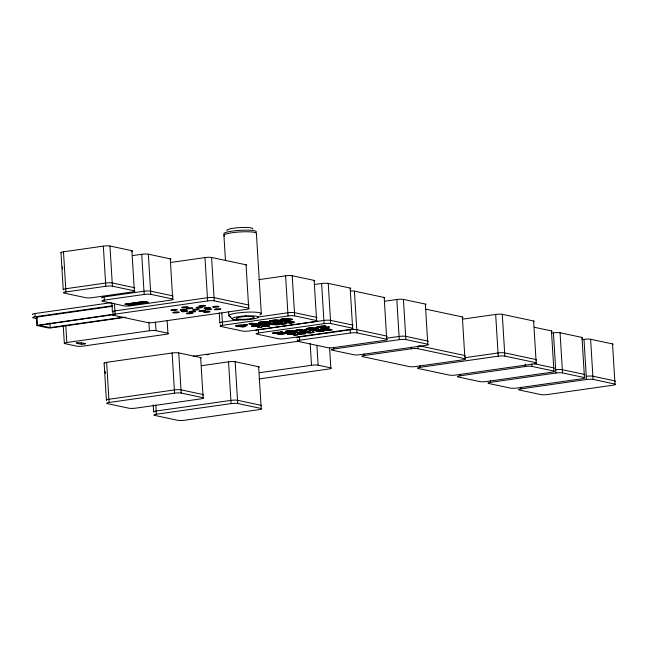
<?xml version="1.0" encoding="UTF-8"?>
<svg xmlns="http://www.w3.org/2000/svg" width="648" height="648" viewBox="0 0 648 648"><rect width="100%" height="100%" fill="white"/><g stroke="black" fill="none" stroke-linecap="round" stroke-linejoin="round"><path stroke-width="0.97" d="M283.265 333.356L280.236 333.615L282.649 332.294L282.164 331.606L280.268 331.873M274.112 333.493C284.926 331.25 276.996 334.133 272.695 333.194L282.18 331.841C282.868 333.274 277.474 333.194 282.455 333.647M271.139 320.606L269.714 320.711L269.447 321.27L275.011 322.137L281.605 320.995L275.967 320.104L269.455 321.108L274.995 321.902L281.588 320.76L277.798 319.893L272.257 320.185M318.144 328.139C316.556 330.804 307.014 329.524 306.204 328.666M285.541 319.91L289.34 319.82L285.541 319.91C288.822 317.723 291.211 320.873 285.525 319.553M259.702 325.928L259.929 324.94L259.702 325.928L255.425 325.579L251.473 326.138L258.584 326.276L258.09 327.669L261.93 327.119L261.946 326.195L267.827 326.041M287.258 333.801L294.362 333.939L293.868 335.332L297.707 334.781L297.724 333.858L301.685 334.222L305.556 333.663L298.987 333.534L299.619 332.043L295.707 332.602C295.65 334.814 281.945 333.809 290.223 333.38M265.469 322.445C259.799 321.116 262.165 324.284 265.461 322.08L262.44 321.975L261.687 322.526M265.461 322.08L261.662 322.178M278.3 321.376C275.935 319.893 268.709 320.833 276.437 321.643C281.256 321.57 273.65 319.197 272.751 320.93M278.3 321.06L276.024 321.392L272.735 320.695M288.287 331.509C290.96 330.237 296.614 332.805 290.644 332.116C283.038 330.601 295.917 330.65 293.139 331.889M315.066 328.86L312.79 329.184L309.509 328.487L311.761 327.929L315.066 328.86L311.777 328.171L309.509 328.487M320.679 326.454L319.861 326.77L324.567 326.965M325.223 327.596C327.856 327.127 320.76 328.074 324.583 327.208L319.869 327.013L326.13 326.171L320.995 326.3L316.532 327.289L320.736 327.58L316.726 327.102M257.685 324.616L259.856 323.903L258.431 323.595L256.017 324.267L251.837 323.376L248.638 323.83L255.012 325.191L257.629 324.818L258.722 323.935M305.03 330.415L307.217 329.945L305.791 329.646L303.377 330.31L299.198 329.419L295.998 329.873L302.373 331.233L304.989 330.861L306.083 329.978M295.488 333.59L295.723 332.845C298.971 332.91 308.059 330.772 308.918 331.331M325.952 327.426L325.758 326.981L325.685 327.515M258.09 327.669L258.584 326.276M294.362 333.939L293.852 335.089L297.707 334.781M298.987 333.534L299.619 332.043M261.946 326.195L265.907 326.56L269.779 326.001L263.209 325.871L263.858 324.381L260.909 324.794M263.209 325.871L263.858 324.381M297.051 331.736C295.844 329.962 283.873 330.537 285.703 332.189C287.08 333.145 300.453 332.772 295.699 330.796M265.542 323.384L262.1 323.401L266.741 322.275L267.592 322.623L265.51 322.947M269.487 321.724C273.213 323.579 263.76 323.846 262.116 323.636L267.592 322.623M267.867 323.117L270.791 322.259M280.211 319.739C279.896 318.873 282.463 321.335 284.658 320.606C286.861 321.108 292.621 319.334 292.345 319.666M283.435 319.059L285.485 319.343L283.403 319.375L284.156 318.873M283.403 319.375L288.903 318.597L280.697 319.383M309.558 328.155L310.708 328.641M323.636 327.353L323.757 327.426M292.515 319.237L289.721 320.007M329.087 327.2C330.658 327.029 318.929 329.346 320.736 327.58M237.128 326.365C239.185 325.045 242.587 327.686 245.147 326.349L247.139 324.729L245.163 326.592L242.409 326.981L235.775 326.082C239.485 325.912 233.96 325.045 237.2 325.879M241.299 325.531L243.267 325.952L244.345 325.094L243.284 326.187L241.299 325.531L244.345 325.094M278.656 332.74C272.954 335.016 285.784 333.825 286.772 332.91M279.053 332.797C272.921 335.089 286.165 334.692 286.7 332.74L286.303 332.57L286.7 332.74M112.047 306.374L37.025 317.058L36.329 317.463L36.823 325.49L48.438 327.969L50.828 327.929L125.85 317.245M36.823 325.49L113.538 314.264M265.526 322.898L267.608 322.866M325.183 327.977L329.184 326.73M293.099 332.294L297.035 331.493M306.18 328.585L311.753 329.451L318.249 328.479M258.649 322.331L261.266 321.748M270.799 322.502C267.041 319.707 249.099 324.348 264.813 322.769M320.274 327.499L320.72 327.337M249.423 323.474L251.821 323.133L256.001 324.024L256.973 323.7M304.333 329.743L303.377 330.31M325.936 327.183L329.208 327.086M285.241 331.282L287.793 330.764M306.48 328.504L313.794 327.661L318.354 328.552M311.866 329.095L314.936 328.998M281.273 318.97L284.383 318.476M321.295 326.632L325.142 326.098M285.485 319.343L290.142 318.986L292.531 319.48M319.545 326.244L317.261 326.908M61.293 252.833A4.884 0.729 -3.5 0 1 63.488 251.797L103.34 246.127A4.884 0.729 -3.5 0 1 109.958 246.013L131.884 250.687L134.339 290.839A4.884 0.729 -3.5 0 1 132.419 291.948L92.575 297.618A4.884 0.729 -3.5 0 1 85.949 297.732L64.022 293.058A4.884 0.729 -3.5 0 1 65.942 291.948L105.794 286.278A4.884 0.729 -3.5 0 1 112.412 286.173L134.339 290.839M132.751 255.571L141.718 254.291A4.884 0.729 -3.5 0 1 148.335 254.186L170.262 258.86A4.884 0.729 -3.5 0 1 170.456 259.492M171.153 262.399L204.971 257.58A4.884 0.729 -3.5 0 1 211.588 257.475L246.054 264.813A4.884 0.729 -3.5 0 1 246.459 265.348M101.93 297.95A4.884 0.729 -3.5 0 1 104.126 296.914L143.969 291.236A4.884 0.729 -3.5 0 1 150.595 291.13L172.522 295.796A4.884 0.729 -3.5 0 1 172.716 296.436M172.716 299.012A4.884 0.729 -3.5 0 1 170.797 300.121L130.945 305.791A4.884 0.729 -3.5 0 1 124.327 305.905L102.4 301.231A4.884 0.729 -3.5 0 1 104.32 300.121L144.172 294.451A4.884 0.729 -3.5 0 1 150.79 294.338L172.716 299.012L170.262 258.86M258.811 279.644L285.598 275.829A4.884 0.729 -3.5 0 1 292.216 275.724L314.142 280.39A4.884 0.729 -3.5 0 1 314.555 280.924M32.732 314.572A4.884 0.729 -3.5 0 1 34.919 313.535L110.508 302.77M36.863 318.638L33.202 317.852A4.884 0.729 -3.5 0 1 35.122 316.751L112.695 305.702M124.999 304.196L144.212 301.458L148.125 302.292L128.92 305.111L124.999 304.196L144.212 301.539L148.133 302.373L128.92 305.111M314.677 284.488L321.619 283.5A4.884 0.729 -3.5 0 1 328.244 283.395L350.171 288.06A4.884 0.729 -3.5 0 1 350.366 288.7M112.995 312.02L113.189 315.228A4.884 0.729 -3.5 0 1 115.109 314.118L207.619 300.947A4.884 0.729 -3.5 0 1 214.245 300.842L248.702 308.181L246.054 264.813M114.178 314.564L39.066 325.264L50.188 327.629L123.298 317.22M167.913 333.202A4.884 0.729 -3.5 0 1 165.993 334.311L83.446 346.064A4.884 0.729 -3.5 0 1 76.829 346.17L64.922 343.634A4.884 0.729 -3.5 0 1 66.841 342.525L149.388 330.772A4.884 0.729 -3.5 0 1 156.006 330.666L167.913 333.202L167.144 320.671M238.253 319.837L222.386 322.096A4.884 0.729 -3.5 0 0 220.004 323.052M258.098 317.01L287.85 312.773A4.884 0.729 -3.5 0 1 294.476 312.668L316.402 317.334A4.884 0.729 -3.5 0 1 316.597 317.966M384.904 301.207L396.811 299.514A4.884 0.729 -3.5 0 1 403.429 299.408L425.355 304.074A4.884 0.729 -3.5 0 1 425.55 304.706M220.563 324.81L220.66 326.414A4.884 0.729 -3.5 0 1 222.58 325.304L288.052 315.981A4.884 0.729 -3.5 0 1 294.67 315.876L316.597 320.549L314.142 280.39M236.018 325.385L241.866 324.972M236.034 325.628L247.155 324.964M243.786 324.697L247.139 324.729M241.307 325.774L244.353 325.337M249.537 323.781L254.996 324.948L257.612 324.575M265.324 324.17L268.329 323.741M270.329 323.457L273.334 323.028L278.705 324.17M277.498 322.437L275.578 322.712L281.839 324.041L286.481 323.627L281.856 324.284L275.594 322.947C277.263 321.133 288.441 326.041 280.681 321.983L282.415 321.732M255.442 325.823L251.489 326.381L258.601 326.519M259.937 325.183L263.874 324.616M273.343 323.271L264.335 324.551C269.447 324.041 274.501 325.158 279.612 324.608L273.334 323.028M286.457 321.497C300.648 324.834 281.564 320.752 280.689 322.226L283.249 323.555M278.721 324.486C274.469 325.474 269.73 322.574 265.882 324.883M258.074 327.426L261.93 327.119M286.481 323.627C279.15 320.784 293.674 323.992 294.646 322.218L289.275 321.076M284.44 322.558L290.037 323.117L294.662 322.461L288.401 321.125L285.517 321.538L290.296 322.558M256.219 330.804A4.884 0.729 -3.5 0 1 258.414 329.767L323.879 320.444A4.884 0.729 -3.5 0 1 330.496 320.339L352.431 325.004A4.884 0.729 -3.5 0 1 352.844 325.539M352.625 328.22A4.884 0.729 -3.5 0 1 350.706 329.33L285.241 338.645A4.884 0.729 -3.5 0 1 278.616 338.758L256.689 334.084A4.884 0.729 -3.5 0 1 258.609 332.975L324.081 323.66A4.884 0.729 -3.5 0 1 330.699 323.546L352.625 328.22L350.171 288.06M272.678 332.951L278.373 332.141M296.897 329.832L302.357 330.99L304.989 330.861M300.542 331.914L304.925 331.898M309.323 330.658L312.012 330.278L314.005 332.221L310.165 332.764L300.583 332.108M314.078 329.986C328.188 331.833 319.334 329.678 313.13 330.359L319.399 331.695L324.024 331.039C317.066 328.18 329.994 331.331 331.266 329.767M320.792 330.966L318.233 329.638C333.42 329.8 332.213 329.743 318.217 329.395L320.776 330.731M324.008 328.568L325.928 328.301L330.399 329.249M308.44 331.031L312.028 330.521L314.021 332.464L310.181 333.007L299.635 332.286M321.983 329.978L327.58 330.529L332.205 329.873L325.944 328.536L323.06 328.949L327.839 329.97M306.99 331.841L309.493 331.484C314.264 333.833 300.567 330.853 310.505 332.141M307.006 332.084L309.509 331.727L310.514 332.384M314.013 330.31L319.383 331.452L324.008 330.796L321.967 329.735M104.717 363.431A4.884 0.729 -3.5 0 1 106.637 362.321L172.109 352.998A4.884 0.729 -3.5 0 1 178.727 352.893L200.653 357.566A4.884 0.729 -3.5 0 1 201.204 357.996M297.108 337.956A4.884 0.729 -3.5 0 1 299.489 336.992L350.163 329.783A4.884 0.729 -3.5 0 1 356.781 329.67L386.54 336.012A4.884 0.729 -3.5 0 1 386.443 336.749M297.667 339.706L297.772 341.318A4.884 0.729 -3.5 0 1 299.692 340.208L350.357 332.991A4.884 0.729 -3.5 0 1 356.975 332.886L386.735 339.22L384.183 297.464L354.424 291.122A4.884 0.729 -3.5 0 0 350.884 290.968M193.25 356.214L298.971 341.156M206.785 354.837L208.778 354.553M462.972 319.083L495.671 314.426A4.884 0.729 -3.5 0 1 502.289 314.321L533.62 320.987L536.171 362.75A4.884 0.729 -3.5 0 1 534.252 363.86L455.973 375.006A4.884 0.729 -3.5 0 1 449.356 375.111L418.025 368.437A4.884 0.729 -3.5 0 1 419.945 367.335L498.223 356.189A4.884 0.729 -3.5 0 1 504.841 356.076L536.171 362.75M387.164 338.151L399.071 336.45A4.884 0.729 -3.5 0 1 405.689 336.344L427.615 341.018A4.884 0.729 -3.5 0 1 428.028 341.545M201.641 365.675L228.541 361.843A4.884 0.729 -3.5 0 1 235.159 361.738L258.649 366.744A4.884 0.729 -3.5 0 1 258.844 367.376M427.81 344.226A4.884 0.729 -3.5 0 1 425.89 345.335L360.426 354.659A4.884 0.729 -3.5 0 1 353.808 354.764L331.873 350.098A4.884 0.729 -3.5 0 1 333.793 348.989L399.265 339.665A4.884 0.729 -3.5 0 1 405.883 339.56L427.81 344.226L425.355 304.074M464.916 358.7A4.884 0.729 -3.5 0 1 462.996 359.81L416.032 366.501A4.884 0.729 -3.5 0 1 409.415 366.606L362.418 356.603A4.884 0.729 -3.5 0 1 364.338 355.493L411.31 348.802A4.884 0.729 -3.5 0 1 417.928 348.697L464.916 358.7L462.364 316.945L426.141 309.234M259.646 372.681L311.51 365.294A4.884 0.729 -3.5 0 1 318.127 365.189L330.82 367.886L329.613 348.122M551.464 333.153L553.449 332.87A4.884 0.729 -3.5 0 1 560.066 332.756L581.993 337.43A4.884 0.729 -3.5 0 1 582.188 338.062M259.079 378.934L328.901 368.996A4.884 0.729 -3.5 0 0 330.82 367.886M203.116 397.718A4.884 0.729 -3.5 0 1 201.196 398.828L135.724 408.151A4.884 0.729 -3.5 0 1 129.106 408.256L107.179 403.583A4.884 0.729 -3.5 0 1 109.099 402.481L174.563 393.158A4.884 0.729 -3.5 0 1 181.181 393.044L203.116 397.718L200.653 357.566M582.009 339.649L583.994 339.374A4.884 0.729 -3.5 0 1 590.611 339.26L612.538 343.934A4.884 0.729 -3.5 0 1 612.733 344.566M465.329 357.631L498.029 352.974A4.884 0.729 -3.5 0 1 504.646 352.868L535.977 359.535A4.884 0.729 -3.5 0 1 536.171 360.175M261.209 408.499A4.884 0.729 -3.5 0 1 259.289 409.609L184.567 420.252A4.884 0.729 -3.5 0 1 177.949 420.358L154.451 415.352A4.884 0.729 -3.5 0 1 156.371 414.242L231.093 403.607A4.884 0.729 -3.5 0 1 237.711 403.502L261.209 408.499L258.649 366.744M553.91 371.077A4.884 0.729 -3.5 0 1 551.991 372.187L486.518 381.51A4.884 0.729 -3.5 0 1 479.901 381.615L457.974 376.95A4.884 0.729 -3.5 0 1 459.894 375.84L525.358 366.517A4.884 0.729 -3.5 0 1 531.976 366.412L553.91 371.077L551.448 330.926L534.292 327.272M584.456 377.582A4.884 0.729 -3.5 0 1 582.536 378.691L517.064 388.014A4.884 0.729 -3.5 0 1 510.446 388.12L488.519 383.446A4.884 0.729 -3.5 0 1 490.439 382.344L555.903 373.021A4.884 0.729 -3.5 0 1 562.521 372.916L584.456 377.582L581.993 337.43M615.001 384.086A4.884 0.729 -3.5 0 1 613.081 385.196L547.609 394.519A4.884 0.729 -3.5 0 1 540.991 394.624L519.064 389.95A4.884 0.729 -3.5 0 1 520.984 388.849L586.448 379.526A4.884 0.729 -3.5 0 1 593.066 379.42L615.001 384.086L612.538 343.934M282.998 332.991L284.65 332.78M283.014 333.226L286.319 332.805M310.376 327.572L307.889 328.163M320.979 326.057L325.223 326.114M280.203 319.496L282.698 320.234L288.117 320.444M291.932 319.156L286.959 319.132M259.079 323.077L264.044 322.866M289.154 330.593L294.16 330.788M268.288 321.521L263.647 321.724M320.404 327.848L323.336 328.155M285.201 331.776L290.547 332.716M263.193 325.636L267.883 325.725M287.275 334.044L294.378 334.182M257.135 325.62L259.694 325.685M301.685 334.222L297.724 333.858M284.286 321.716L290.28 322.315M81.413 344.266C96.52 343.732 64.217 341.042 81.413 344.266L81.316 342.654M290.628 331.873L288.271 331.266M534.64 363.803L553.708 367.87A4.884 0.729 -3.5 0 1 553.611 368.607M418.705 345.692L464.721 355.493A4.884 0.729 -3.5 0 1 464.916 356.125M324 328.909L327.823 329.727M283.233 323.32L278.47 322.542M302.527 329.889L299.198 329.419M297.772 341.318L327.532 347.652A4.884 0.729 -3.5 0 0 334.149 347.547L384.815 340.33A4.884 0.729 -3.5 0 0 386.735 339.22M220.66 326.414L242.595 331.079A4.884 0.729 -3.5 0 0 249.213 330.974L314.677 321.651A4.884 0.729 -3.5 0 0 316.597 320.549M113.189 315.228L147.655 322.566A4.884 0.729 -3.5 0 0 154.273 322.461L246.783 309.29A4.884 0.729 -3.5 0 0 248.702 308.181M317.674 327.961L315.382 327.767M284.423 322.323L286.465 323.384M229.117 316.103L232.502 319.027M590.611 339.26L593.066 379.42M583.994 339.374L586.448 379.526M560.066 332.756L562.521 372.916M553.449 332.87L555.903 373.021M531.83 363.998L531.976 366.412M525.212 364.103L525.358 366.517M520.879 387.237L520.984 388.849M502.289 314.321L504.841 356.076M495.671 314.426L498.223 356.189M490.334 380.732L490.439 382.344M459.797 374.228L459.894 375.84M419.847 365.723L419.945 367.335M417.782 346.291L417.928 348.697M411.213 347.198L411.31 348.802M403.429 299.408L405.883 339.56M396.811 299.514L399.265 339.665M364.241 353.889L364.338 355.493M354.424 291.122L356.975 332.886M350.163 329.783L350.357 332.991M333.696 347.385L333.793 348.989M328.244 283.395L330.699 323.546M321.619 283.5L324.081 323.66M320.161 326.551L320.153 327.11M316.921 345.416L318.127 365.189M310.181 343.545L311.51 365.294M299.489 336.992L299.692 340.208M292.216 275.724L294.67 315.876M285.598 275.829L288.052 315.981M288.336 331.177L288.425 331.614M285.825 319.44L285.873 320.023M282.593 331.808L282.649 332.294M272.808 320.598L272.889 321.035M261.938 322.064L262.035 322.639M256.406 233.458L261.314 313.77M258.414 329.767L258.609 332.975M257.669 324.373L257.629 324.818M235.159 361.738L237.711 403.502M223.924 235.305L225.455 260.399M228.59 311.591L228.833 315.608M228.541 361.843L231.093 403.607M221.835 313.106L222.58 325.304M219.251 312.887L219.866 322.866M211.588 257.475L214.245 300.842M204.971 257.58L207.619 300.947M178.727 352.893L181.181 393.044M172.109 352.998L174.563 393.158M155.48 321.991L156.006 330.666M148.335 254.186L150.79 294.338M155.812 405.105L156.371 414.242M148.862 322.096L149.388 330.772M153.228 404.887L153.657 411.812M141.718 254.291L144.172 294.451M114.485 303.88L115.109 314.118M109.958 246.013L112.412 286.173M111.845 302.648L112.396 311.688M103.34 246.127L105.794 286.278M104.126 296.914L104.32 300.121M106.637 362.321L109.099 402.481M105.211 371.417L105.332 373.418M104.117 363.099L106.377 400.043M63.488 251.797L65.942 291.948M62.419 266.887L62.54 268.88M65.78 325.183L66.841 342.525M60.961 252.574L63.221 289.518M63.261 325.952L64.322 343.302M49.888 322.809L50.188 327.629M37.025 317.058L37.519 325.094M34.919 313.535L35.122 316.751M551.448 330.926A4.884 0.729 -3.5 0 1 551.861 331.46M584.666 374.9A4.884 0.729 -3.5 0 0 584.253 374.374L562.326 369.7A4.884 0.729 -3.5 0 0 555.709 369.806M384.183 297.464A4.884 0.729 -3.5 0 1 384.596 297.999M261.419 405.818A4.884 0.729 -3.5 0 0 261.014 405.292L237.516 400.286A4.884 0.729 -3.5 0 0 230.899 400.391L156.176 411.035A4.884 0.729 -3.5 0 0 153.989 412.071M134.557 288.158A4.884 0.729 -3.5 0 0 134.144 287.631L112.217 282.957A4.884 0.729 -3.5 0 0 105.6 283.063L65.748 288.741A4.884 0.729 -3.5 0 0 63.828 289.85M248.403 305.702A4.884 0.729 -3.5 0 0 248.508 304.965L214.043 297.626A4.884 0.729 -3.5 0 0 207.425 297.74L114.915 310.91A4.884 0.729 -3.5 0 0 112.42 311.777M131.884 250.687A4.884 0.729 -3.5 0 1 131.787 251.424M203.108 395.142A4.884 0.729 -3.5 0 0 202.913 394.502L180.986 389.837A4.884 0.729 -3.5 0 0 174.369 389.942L108.896 399.265A4.884 0.729 -3.5 0 0 106.515 400.221M615.211 381.405A4.884 0.729 -3.5 0 0 614.798 380.878L592.871 376.204A4.884 0.729 -3.5 0 0 586.254 376.31M229.522 316.321A16.273 2.43 -3.5 0 1 246.256 312.19A16.273 2.43 -3.5 0 1 259.775 314.847M230.842 316.718A16.273 2.43 -3.5 0 1 230.105 316.532M246.2 315.949A8.951 1.337 -3.5 0 1 245.074 316.03M224.613 236.018A16.273 2.43 -3.5 0 1 238.796 232.033A16.273 2.43 -3.5 0 1 256.276 233.726M462.364 316.945A4.884 0.729 -3.5 0 1 462.267 317.682M533.62 320.987A4.884 0.729 -3.5 0 1 533.515 321.724M227.1 230.696A13.017 1.944 -3.5 0 1 239.452 227.634A13.017 1.944 -3.5 0 1 252.761 229.036M223.876 233.944A16.273 2.43 -3.5 0 1 241.25 230.275A16.273 2.43 -3.5 0 1 255.879 232.389M224.516 234.414A16.273 2.43 -3.5 0 1 224.111 234.187M178.864 312.458L178.386 312.595A3.256 0.486 -3.5 0 1 173.251 312.846A3.256 0.486 -3.5 0 1 174.952 312.012L175.786 311.939A3.256 0.486 -3.5 0 1 178.864 312.458M205.011 306.002L204.476 306.139A3.256 0.486 -3.5 0 1 199.074 306.221L198.977 306.107A3.256 0.486 -3.5 0 1 203.132 305.394A3.256 0.486 -3.5 0 1 205.011 306.002M175.187 310.319L174.361 310.4A3.256 0.486 -3.5 0 1 170.845 310.044A3.256 0.486 -3.5 0 1 175.389 309.404L176.11 309.428A3.256 0.486 -3.5 0 1 175.187 310.319M208.437 308.885L207.595 308.95A3.256 0.486 -3.5 0 0 206.032 309.849L206.688 309.89A3.256 0.486 -3.5 0 0 211.491 309.323A3.256 0.486 -3.5 0 0 208.437 308.885M184.048 310.222L183.206 310.279A3.256 0.486 -3.5 0 1 180.33 309.809A3.256 0.486 -3.5 0 1 185.207 309.266L185.846 309.315A3.256 0.486 -3.5 0 1 184.048 310.222M183.246 307.76L182.582 307.719A3.256 0.486 -3.5 0 1 183.36 306.909A3.256 0.486 -3.5 0 1 188.082 306.933L188.171 307.055A3.256 0.486 -3.5 0 1 183.246 307.76M187.944 308.764L187.28 308.723A3.256 0.486 -3.5 0 1 188.058 307.905A3.256 0.486 -3.5 0 1 192.78 307.938L192.877 308.059A3.256 0.486 -3.5 0 1 187.944 308.764M204.501 310.433L203.837 310.392A3.256 0.486 -3.5 0 0 198.912 311.097L199.001 311.218A3.256 0.486 -3.5 0 0 203.723 311.243A3.256 0.486 -3.5 0 0 204.501 310.433M197.478 307.986A3.256 0.486 -3.5 0 0 202.727 307.371A3.256 0.486 -3.5 0 0 198.329 307.103A3.256 0.486 -3.5 0 0 197.478 307.986M205.246 308.456A3.256 0.486 -3.5 0 0 210.487 307.841A3.256 0.486 -3.5 0 0 206.096 307.573A3.256 0.486 -3.5 0 0 205.246 308.456M194.206 310.092A3.256 0.486 -3.5 0 0 199.139 309.396A3.256 0.486 -3.5 0 0 194.327 309.242A3.256 0.486 -3.5 0 0 194.206 310.092M213.783 307.241A3.256 0.486 -3.5 0 0 219.032 306.617A3.256 0.486 -3.5 0 0 214.634 306.358A3.256 0.486 -3.5 0 0 213.783 307.241M182.477 311.696A3.256 0.486 -3.5 0 0 187.718 311.081A3.256 0.486 -3.5 0 0 183.327 310.813A3.256 0.486 -3.5 0 0 182.477 311.696M187.523 313.737A3.256 0.486 -3.5 0 0 192.764 313.114A3.256 0.486 -3.5 0 0 188.374 312.846A3.256 0.486 -3.5 0 0 187.523 313.737M190.237 312.166A3.256 0.486 -3.5 0 0 195.485 311.55A3.256 0.486 -3.5 0 0 191.087 311.283A3.256 0.486 -3.5 0 0 190.237 312.166M204.825 312.417A3.256 0.486 -3.5 0 0 210.065 311.793A3.256 0.486 -3.5 0 0 205.675 311.526A3.256 0.486 -3.5 0 0 204.825 312.417M215.703 309.72A3.256 0.486 -3.5 0 0 220.944 309.104A3.256 0.486 -3.5 0 0 216.554 308.837A3.256 0.486 -3.5 0 0 215.703 309.72M240.327 319.31A8.951 1.337 -3.5 0 0 254.186 317.455A8.951 1.337 -3.5 0 0 241.291 316.937A8.951 1.337 -3.5 0 0 240.327 319.31M238.545 319.974A13.017 1.944 -3.5 0 0 258.26 317.164A13.017 1.944 -3.5 0 0 239.007 316.564A13.017 1.944 -3.5 0 0 238.545 319.974"/></g></svg>
